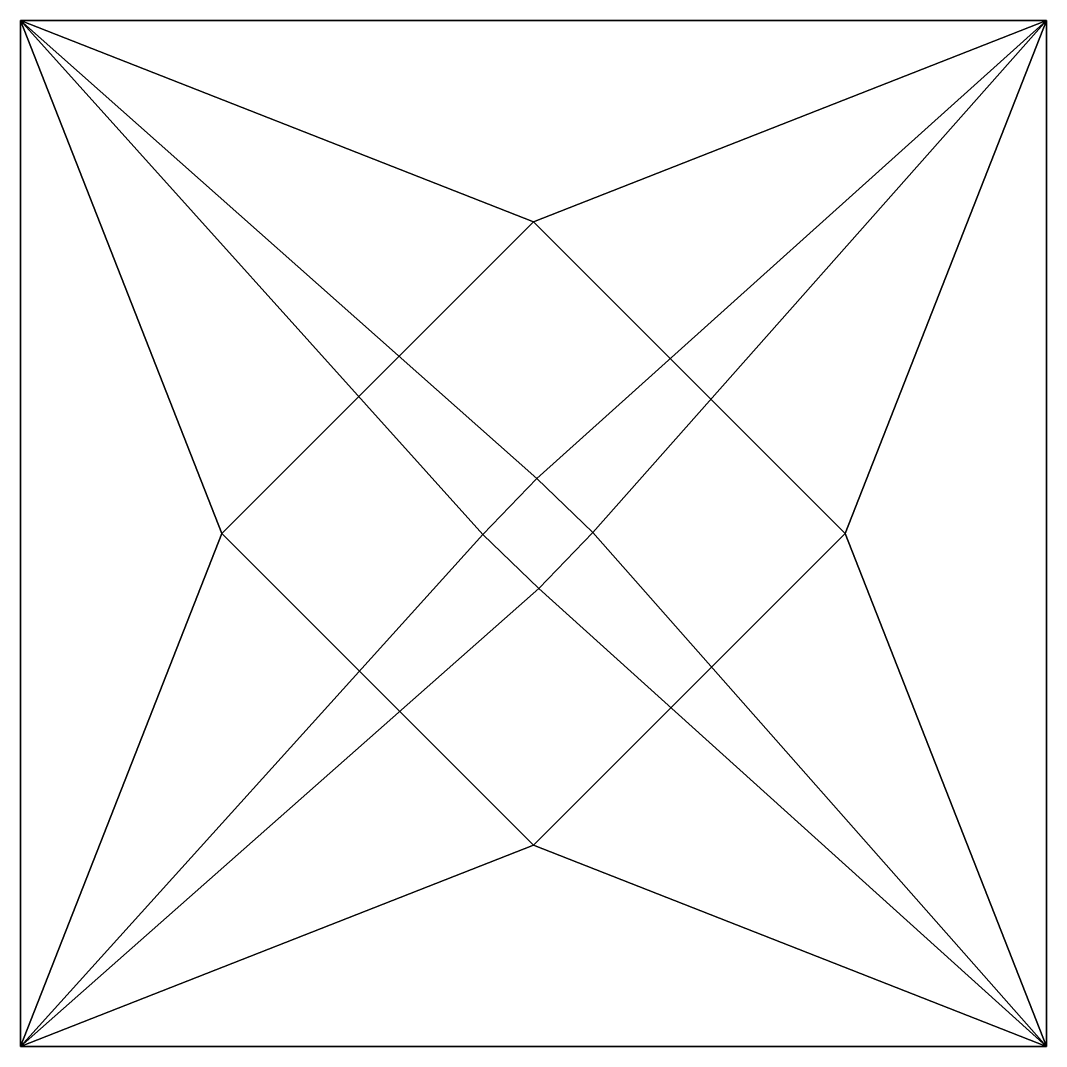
# Model space of a CAD drawing. Extents: x -1.38 to 1.35, y -2.36 to 0.37.
import ezdxf

# ---------------------------------------------------------------- set-up
doc = ezdxf.new("R2010")
doc.units = 0
doc.layers.add('NoName1', color=15, linetype='CONTINUOUS')

msp = doc.modelspace()

# ---------------------------------------------------------------- linework, layer by layer
at = {"layer": 'NoName1', "color": 0}
for points in [[(-0.14915, -0.998554, -1.851689), (-1.376721, 0.365457), (-1.376721, -2.357947)], [(-0.00577, -0.850557, -1.851689), (1.346683, 0.365457), (-1.376721, 0.365457)], [(-0.015327, -0.169189, 0.789111), (-0.842074, -0.996555, 0.789111), (-1.376721, 0.365457)], [(-1.376721, 0.365457), (-0.14915, -0.998554, -1.851689), (-0.00577, -0.850557, -1.851689)], [(-1.376721, 0.365457), (1.346683, 0.365457), (-0.015327, -0.169189, 0.789111)], [(-1.376721, -2.357947), (-1.376721, 0.365457), (-0.842074, -0.996555, 0.789111)], [(0.812039, -0.995937, 0.789111), (-0.015327, -0.169189, 0.789111), (1.346683, 0.365457)], [(1.346683, 0.365457), (-0.00577, -0.850557, -1.851689), (0.142227, -0.993937, -1.851689)], [(0.142227, -0.993937, -1.851689), (1.346683, -2.357947), (1.346683, 0.365457)], [(1.346683, 0.365457), (1.346683, -2.357947), (0.812039, -0.995937, 0.789111)], [(0.812039, -0.995937, 0.789111), (-0.014708, -1.823303, 0.789111), (-0.842074, -0.996555, 0.789111), (-0.015327, -0.169189, 0.789111)], [(-0.001153, -1.141934, -1.851689), (0.142227, -0.993937, -1.851689), (-0.00577, -0.850557, -1.851689), (-0.14915, -0.998554, -1.851689)], [(-0.842074, -0.996555, 0.789111), (-0.014708, -1.823303, 0.789111), (-1.376721, -2.357947)], [(-1.376721, -2.357947), (-0.001153, -1.141934, -1.851689), (-0.14915, -0.998554, -1.851689)], [(-0.014708, -1.823303, 0.789111), (0.812039, -0.995937, 0.789111), (1.346683, -2.357947)], [(1.346683, -2.357947), (0.142227, -0.993937, -1.851689), (-0.001153, -1.141934, -1.851689)], [(-0.001153, -1.141934, -1.851689), (-1.376721, -2.357947), (1.346683, -2.357947)], [(1.346683, -2.357947), (-1.376721, -2.357947), (-0.014708, -1.823303, 0.789111)]]:
    msp.add_3dface(points, dxfattribs=at)

doc.saveas('drawing.dxf')
